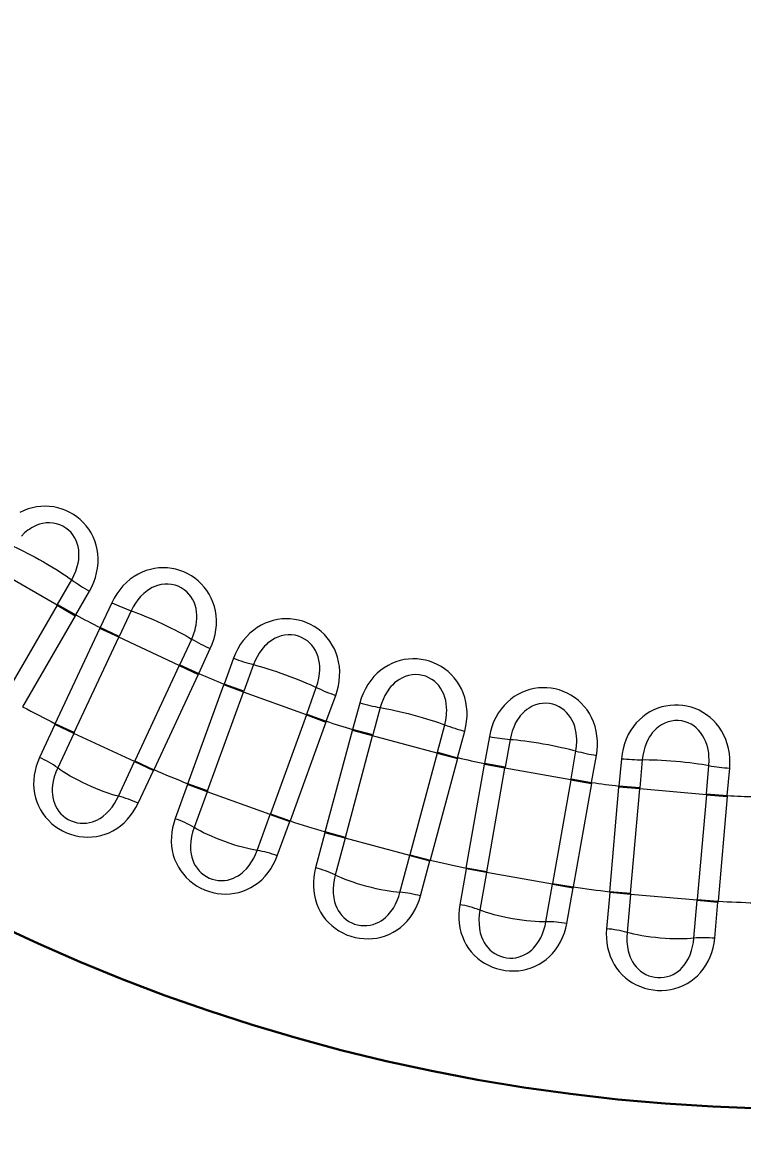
# Model space of a CAD drawing. Extents: x 407 to 892, y -26 to 445.
# Drawn here: x 536.66 to 550.23, y 147.49 to 168.78 of the extents above; entities that cross this region are included whole.
import ezdxf

# ---------------------------------------------------------------- set-up
doc = ezdxf.new("R2010")
doc.units = 0
doc.header["$LTSCALE"] = 7
doc.header["$MEASUREMENT"] = 0
doc.linetypes.add('CENTER2', pattern=[1.125, 0.75, -0.125, 0.125, -0.125])
doc.layers.get('0').update_dxf_attribs({"linetype": 'CONTINUOUS', "lineweight": 15})
for name, color, linetype, lineweight in [('1', 1, 'CENTER2', 15), ('3', 3, 'CONTINUOUS', 30), ('8', 251, 'CONTINUOUS', 15)]:
    doc.layers.add(name, color=color, linetype=linetype, lineweight=lineweight)
doc.styles.add('ITALICT', font='ITALICT.shx', dxfattribs={"width": 0.8, "height": 3})
doc.dimstyles.get("Standard").update_dxf_attribs({"dimtxt": 3, "dimasz": 3, "dimexe": 0.5, "dimexo": 0.5, "dimgap": 0.8, "dimtad": 1, "dimdsep": 46, "dimtxsty": 'ITALICT', "dimcen": 0.09, "dimazin": 2, "dimtfac": 1, "dimtmove": 0, "dimatfit": 3, "dimfxl": 1, "dimtolj": 1, "dimtzin": 0, "dimarcsym": 0})

# ---------------------------------------------------------------- blocks, each defined once
blk = doc.blocks.new('*D24')
at = {"color": 0, "lineweight": -2, "transparency": 16777216}
for p, q in [((550.991, 259.614), (435.38, 259.614)), ((435.88, 256.614), (435.88, 110.614)), ((550.991, 107.614), (435.38, 107.614))]:
    blk.add_line(p, q, dxfattribs=at)
at = {"color": 0, "transparency": 16777216}
for points in [[(435.38, 256.614), (436.38, 256.614), (435.88, 259.614)], [(435.38, 110.614), (436.38, 110.614), (435.88, 107.614)]]:
    blk.add_solid(points, dxfattribs=at)
at = {"color": 0, "transparency": 16777216, "insert": (433.58, 183.614), "char_height": 3, "attachment_point": 5, "rotation": 90, "style": 'ITALICT'}
blk.add_mtext('\\A1;152', dxfattribs=at)

msp = doc.modelspace()

# ---------------------------------------------------------------- linework, layer by layer
at = {"layer": '1'}
msp.add_arc((551.491, 183.614), 57, 193.4627, 347.3297, dxfattribs=at)
at = {"layer": '3'}
for radius in [44.5, 44.5, 40.215, 35.325]:
    msp.add_circle((551.491, 183.614), radius, dxfattribs=at)
at = {"layer": '8', "lineweight": 13, "ltscale": 0.031529}
for p, q in [((537.311, 157.792), (536.218, 158.423)), ((539.615, 156.654), (538.472, 157.187)), ((542.01, 155.722), (540.825, 156.153)), ((544.477, 155.002), (543.259, 155.328)), ((546.997, 154.499), (545.755, 154.718)), ((549.552, 154.219), (548.295, 154.329)), ((543.959, 153.07), (542.741, 153.396)), ((549.377, 152.226), (548.121, 152.336))]:
    msp.add_line(p, q, dxfattribs=at)
at = {"layer": '8', "lineweight": 13, "ltscale": 0.013374}
for p, q in [((537.319, 157.807), (537.586, 158.27)), ((538.706, 157.687), (538.479, 157.203)), ((539.622, 156.67), (539.848, 157.155)), ((541.014, 156.672), (540.831, 156.169)), ((542.016, 155.738), (542.198, 156.241)), ((543.402, 155.861), (543.263, 155.345)), ((544.481, 155.018), (544.619, 155.535)), ((545.852, 155.262), (545.758, 154.735)), ((547, 154.516), (547.092, 155.043)), ((548.344, 154.878), (548.297, 154.345)), ((549.553, 154.236), (549.599, 154.769))]:
    msp.add_line(p, q, dxfattribs=at)
at = {"layer": '8', "lineweight": 13, "ltscale": 0.012961}
for p, q in [((537.661, 157.61), (537.92, 158.059)), ((538.341, 157.84), (538.122, 157.37)), ((539.98, 156.504), (540.199, 156.974)), ((540.638, 156.792), (540.461, 156.305)), ((543.017, 155.948), (542.883, 155.447)), ((544.862, 154.917), (544.997, 155.418)), ((545.46, 155.315), (545.37, 154.804)), ((547.388, 154.449), (547.479, 154.959)), ((547.949, 154.897), (547.904, 154.381)), ((549.946, 154.202), (549.991, 154.718))]:
    msp.add_line(p, q, dxfattribs=at)
at = {"layer": '8', "lineweight": 13, "ltscale": 0.049583}
for p, q in [((537.311, 157.792), (536.319, 156.074)), ((537.652, 157.595), (536.66, 155.877)), ((537.277, 155.557), (538.115, 157.354)), ((539.615, 156.654), (538.777, 154.857)), ((539.776, 154.424), (540.454, 156.288)), ((542.01, 155.722), (541.332, 153.858)), ((542.38, 155.587), (541.702, 153.724)), ((542.745, 153.413), (543.259, 155.328)), ((544.477, 155.002), (543.964, 153.086)), ((545.023, 152.834), (545.367, 154.787)), ((546.997, 154.499), (546.653, 152.546)), ((547.385, 154.431), (547.041, 152.478)), ((548.123, 152.353), (548.295, 154.329)), ((549.552, 154.219), (549.379, 152.243))]:
    msp.add_line(p, q, dxfattribs=at)
at = {"layer": '8', "lineweight": 13, "ltscale": 0.000424518}
msp.add_line((537.319, 157.807), (537.311, 157.792), dxfattribs=at)
at = {"layer": '8', "lineweight": 13, "ltscale": 0.009853}
for p, q in [((537.311, 157.792), (537.652, 157.595)), ((538.479, 157.203), (538.122, 157.37)), ((538.472, 157.187), (538.115, 157.354)), ((539.615, 156.654), (539.972, 156.488)), ((539.622, 156.67), (539.98, 156.504)), ((540.831, 156.169), (540.461, 156.305)), ((540.825, 156.153), (540.454, 156.288)), ((542.01, 155.722), (542.38, 155.587)), ((537.634, 155.39), (537.277, 155.557)), ((543.263, 155.345), (542.883, 155.447)), ((543.259, 155.328), (542.878, 155.43)), ((538.777, 154.857), (539.134, 154.69)), ((544.477, 155.002), (544.858, 154.9)), ((544.481, 155.018), (544.862, 154.917)), ((545.755, 154.718), (545.367, 154.787)), ((545.758, 154.735), (545.37, 154.804)), ((540.146, 154.29), (539.776, 154.424)), ((546.997, 154.499), (547.385, 154.431)), ((547, 154.516), (547.388, 154.449)), ((548.295, 154.329), (547.903, 154.363)), ((549.552, 154.219), (549.944, 154.184)), ((541.332, 153.858), (541.702, 153.724)), ((542.745, 153.413), (542.365, 153.515)), ((543.964, 153.086), (544.344, 152.984)), ((545.411, 152.765), (545.023, 152.834)), ((546.653, 152.546), (547.041, 152.478)), ((548.123, 152.353), (547.73, 152.387)), ((549.379, 152.243), (549.772, 152.209))]:
    msp.add_line(p, q, dxfattribs=at)
at = {"layer": '8', "lineweight": 13, "ltscale": 0.009852}
for p, q in [((537.319, 157.807), (537.661, 157.61)), ((542.016, 155.738), (542.386, 155.604)), ((537.627, 155.375), (537.27, 155.543)), ((548.297, 154.345), (547.904, 154.381)), ((549.553, 154.236), (549.946, 154.202)), ((542.741, 153.396), (542.361, 153.5)), ((543.959, 153.07), (544.34, 152.97)), ((545.408, 152.749), (545.02, 152.819)), ((546.65, 152.53), (547.038, 152.463)), ((548.121, 152.336), (547.729, 152.372)), ((549.377, 152.226), (549.77, 152.194))]:
    msp.add_line(p, q, dxfattribs=at)
at = {"layer": '8', "lineweight": 13, "ltscale": 0.000445997}
msp.add_line((537.661, 157.61), (537.652, 157.595), dxfattribs=at)
at = {"layer": '8', "lineweight": 13, "ltscale": 0.000445422}
msp.add_line((538.115, 157.354), (538.122, 157.37), dxfattribs=at)
at = {"layer": '8', "lineweight": 13, "ltscale": 0.049582}
for p, q in [((537.634, 155.39), (538.472, 157.187)), ((539.972, 156.488), (539.134, 154.69)), ((540.146, 154.29), (540.825, 156.153)), ((542.365, 153.515), (542.878, 155.43)), ((544.858, 154.9), (544.344, 152.984)), ((545.411, 152.765), (545.755, 154.718)), ((547.73, 152.387), (547.903, 154.363)), ((549.944, 154.184), (549.772, 152.209))]:
    msp.add_line(p, q, dxfattribs=at)
at = {"layer": '8', "lineweight": 13, "ltscale": 0.000424589}
msp.add_line((538.472, 157.187), (538.479, 157.203), dxfattribs=at)
at = {"layer": '8', "lineweight": 13, "ltscale": 0.000424266}
msp.add_line((539.622, 156.67), (539.615, 156.654), dxfattribs=at)
at = {"layer": '8', "lineweight": 13, "ltscale": 0.000446113}
msp.add_line((539.98, 156.504), (539.972, 156.488), dxfattribs=at)
at = {"layer": '8', "lineweight": 13, "ltscale": 0.000445782}
msp.add_line((540.454, 156.288), (540.461, 156.305), dxfattribs=at)
at = {"layer": '8', "lineweight": 13, "ltscale": 0.000424794}
msp.add_line((540.825, 156.153), (540.831, 156.169), dxfattribs=at)
at = {"layer": '8', "lineweight": 13, "ltscale": 0.012962}
msp.add_line((542.386, 155.604), (542.564, 156.091), dxfattribs=at)
at = {"layer": '8', "lineweight": 13, "ltscale": 0.000424532}
msp.add_line((542.016, 155.738), (542.01, 155.722), dxfattribs=at)
at = {"layer": '8', "lineweight": 13, "ltscale": 0.017125}
for p, q in [((537.27, 155.543), (536.981, 154.922)), ((538.838, 154.056), (539.128, 154.677)), ((539.771, 154.411), (539.537, 153.767)), ((541.462, 153.066), (541.697, 153.71)), ((542.361, 153.5), (542.184, 152.838)), ((544.163, 152.308), (544.34, 152.97)), ((545.02, 152.819), (544.902, 152.144)), ((547.729, 152.372), (547.67, 151.69))]:
    msp.add_line(p, q, dxfattribs=at)
at = {"layer": '8', "lineweight": 13, "ltscale": 0.000371403}
msp.add_line((537.277, 155.557), (537.27, 155.543), dxfattribs=at)
at = {"layer": '8', "lineweight": 13, "ltscale": 0.000445521}
msp.add_line((542.386, 155.604), (542.38, 155.587), dxfattribs=at)
at = {"layer": '8', "lineweight": 13, "ltscale": 0.000445651}
msp.add_line((542.878, 155.43), (542.883, 155.447), dxfattribs=at)
at = {"layer": '8', "lineweight": 13, "ltscale": 0.01795}
for p, q in [((537.627, 155.375), (537.322, 154.725)), ((538.468, 154.191), (538.77, 154.842)), ((540.141, 154.274), (539.894, 153.6)), ((541.082, 153.167), (541.326, 153.843)), ((542.741, 153.396), (542.554, 152.703)), ((543.775, 152.376), (543.959, 153.07)), ((545.408, 152.749), (545.282, 152.042)), ((546.527, 151.823), (546.65, 152.53)), ((548.121, 152.336), (548.057, 151.621))]:
    msp.add_line(p, q, dxfattribs=at)
at = {"layer": '8', "lineweight": 13, "ltscale": 0.000417768}
msp.add_line((537.634, 155.39), (537.627, 155.375), dxfattribs=at)
at = {"layer": '8', "lineweight": 13, "ltscale": 0.03153}
for p, q in [((538.77, 154.842), (537.627, 155.375)), ((541.326, 153.843), (540.141, 154.274)), ((546.65, 152.53), (545.408, 152.749))]:
    msp.add_line(p, q, dxfattribs=at)
at = {"layer": '8', "lineweight": 13, "ltscale": 0.000424371}
msp.add_line((543.259, 155.328), (543.263, 155.345), dxfattribs=at)
at = {"layer": '8', "lineweight": 13, "ltscale": 0.000417123}
msp.add_line((538.777, 154.857), (538.77, 154.842), dxfattribs=at)
at = {"layer": '8', "lineweight": 13, "ltscale": 0.009851}
for p, q in [((538.77, 154.842), (539.128, 154.677)), ((540.141, 154.274), (539.771, 154.411)), ((541.326, 153.843), (541.697, 153.71))]:
    msp.add_line(p, q, dxfattribs=at)
at = {"layer": '8', "lineweight": 13, "ltscale": 0.000424713}
msp.add_line((544.481, 155.018), (544.477, 155.002), dxfattribs=at)
at = {"layer": '8', "lineweight": 13, "ltscale": 0.00044619}
msp.add_line((544.862, 154.917), (544.858, 154.9), dxfattribs=at)
at = {"layer": '8', "lineweight": 13, "ltscale": 0.000370987}
msp.add_line((539.134, 154.69), (539.128, 154.677), dxfattribs=at)
at = {"layer": '8', "lineweight": 13, "ltscale": 0.000445539}
msp.add_line((545.367, 154.787), (545.37, 154.804), dxfattribs=at)
at = {"layer": '8', "lineweight": 13, "ltscale": 0.00042459}
msp.add_line((545.755, 154.718), (545.758, 154.735), dxfattribs=at)
at = {"layer": '8', "lineweight": 13, "ltscale": 0.000370693}
msp.add_line((539.776, 154.424), (539.771, 154.411), dxfattribs=at)
at = {"layer": '8', "lineweight": 13, "ltscale": 0.000424458}
msp.add_line((547, 154.516), (546.997, 154.499), dxfattribs=at)
at = {"layer": '8', "lineweight": 13, "ltscale": 0.000445406}
msp.add_line((547.388, 154.449), (547.385, 154.431), dxfattribs=at)
at = {"layer": '8', "lineweight": 13, "ltscale": 0.0004458}
msp.add_line((547.903, 154.363), (547.904, 154.381), dxfattribs=at)
at = {"layer": '8', "lineweight": 13, "ltscale": 0.000417559}
msp.add_line((540.146, 154.29), (540.141, 154.274), dxfattribs=at)
at = {"layer": '8', "lineweight": 13, "ltscale": 0.000424319}
msp.add_line((548.295, 154.329), (548.297, 154.345), dxfattribs=at)
at = {"layer": '8', "lineweight": 13, "ltscale": 0.000424252}
msp.add_line((549.553, 154.236), (549.552, 154.219), dxfattribs=at)
at = {"layer": '8', "lineweight": 13, "ltscale": 0.000445666}
msp.add_line((549.946, 154.202), (549.944, 154.184), dxfattribs=at)
at = {"layer": '8', "lineweight": 13, "ltscale": 0.000417037}
msp.add_line((541.332, 153.858), (541.326, 153.843), dxfattribs=at)
at = {"layer": '8', "lineweight": 13, "ltscale": 0.00037076}
msp.add_line((541.702, 153.724), (541.697, 153.71), dxfattribs=at)
at = {"layer": '8', "lineweight": 13, "ltscale": 0.000370851}
msp.add_line((542.365, 153.515), (542.361, 153.5), dxfattribs=at)
at = {"layer": '8', "lineweight": 13, "ltscale": 0.000417146}
msp.add_line((542.745, 153.413), (542.741, 153.396), dxfattribs=at)
at = {"layer": '8', "lineweight": 13, "ltscale": 0.000416948}
msp.add_line((543.964, 153.086), (543.959, 153.07), dxfattribs=at)
at = {"layer": '8', "lineweight": 13, "ltscale": 0.000371442}
msp.add_line((544.344, 152.984), (544.34, 152.97), dxfattribs=at)
at = {"layer": '8', "lineweight": 13, "ltscale": 0.000371025}
msp.add_line((545.023, 152.834), (545.02, 152.819), dxfattribs=at)
at = {"layer": '8', "lineweight": 13, "ltscale": 0.000417696}
msp.add_line((545.411, 152.765), (545.408, 152.749), dxfattribs=at)
at = {"layer": '8', "lineweight": 13, "ltscale": 0.000416811}
msp.add_line((546.653, 152.546), (546.65, 152.53), dxfattribs=at)
at = {"layer": '8', "lineweight": 13, "ltscale": 0.000371291}
msp.add_line((547.041, 152.478), (547.038, 152.463), dxfattribs=at)
at = {"layer": '8', "lineweight": 13, "ltscale": 0.017124}
for p, q in [((546.919, 151.789), (547.038, 152.463)), ((549.71, 151.511), (549.77, 152.194))]:
    msp.add_line(p, q, dxfattribs=at)
at = {"layer": '8', "lineweight": 13, "ltscale": 0.000371345}
msp.add_line((547.73, 152.387), (547.729, 152.372), dxfattribs=at)
at = {"layer": '8', "lineweight": 13, "ltscale": 0.000417412}
for p, q in [((548.123, 152.353), (548.121, 152.336)), ((549.379, 152.243), (549.377, 152.226))]:
    msp.add_line(p, q, dxfattribs=at)
at = {"layer": '8', "lineweight": 13, "ltscale": 0.017949}
msp.add_line((549.316, 151.511), (549.377, 152.226), dxfattribs=at)
at = {"layer": '8', "lineweight": 13, "ltscale": 0.000371545}
msp.add_line((549.772, 152.209), (549.77, 152.194), dxfattribs=at)
at = {"layer": '8', "lineweight": 13}
for points in [[(537.92, 158.059), (537.964, 158.142), (538.002, 158.227), (538.032, 158.314), (538.056, 158.403), (538.073, 158.493), (538.082, 158.583), (538.084, 158.673), (538.079, 158.762), (538.066, 158.845), (538.047, 158.927), (538.021, 159.007), (537.989, 159.084), (537.951, 159.157), (537.907, 159.227), (537.858, 159.293), (537.804, 159.354), (537.746, 159.409), (537.684, 159.459), (537.619, 159.504), (537.55, 159.544), (537.478, 159.579), (537.404, 159.607), (537.327, 159.63), (537.249, 159.646), (537.169, 159.656), (537.088, 159.66), (537.006, 159.657), (536.925, 159.647), (536.844, 159.631), (536.765, 159.608), (536.687, 159.578), (536.611, 159.542)], [(537.586, 158.27), (537.629, 158.352), (537.664, 158.436), (537.679, 158.479), (537.692, 158.521), (537.707, 158.585), (537.718, 158.648), (537.723, 158.711), (537.723, 158.772), (537.718, 158.837), (537.707, 158.899), (537.69, 158.959), (537.668, 159.015), (537.641, 159.068), (537.61, 159.118), (537.573, 159.163), (537.527, 159.209), (537.476, 159.249), (537.421, 159.283), (537.362, 159.31), (537.3, 159.33), (537.235, 159.342), (537.169, 159.347), (537.102, 159.344), (537.034, 159.334), (536.981, 159.32), (536.929, 159.302), (536.877, 159.279), (536.827, 159.251), (536.794, 159.23), (536.761, 159.207), (536.698, 159.155), (536.639, 159.096)], [(540.199, 156.974), (540.236, 157.06), (540.265, 157.148), (540.289, 157.238), (540.305, 157.328), (540.313, 157.419), (540.315, 157.51), (540.309, 157.599), (540.296, 157.687), (540.276, 157.77), (540.25, 157.85), (540.217, 157.927), (540.179, 158), (540.134, 158.07), (540.085, 158.136), (540.03, 158.197), (539.97, 158.253), (539.908, 158.303), (539.842, 158.348), (539.773, 158.387), (539.701, 158.421), (539.626, 158.449), (539.55, 158.471), (539.471, 158.487), (539.392, 158.496), (539.311, 158.499), (539.23, 158.496), (539.149, 158.486), (539.069, 158.469), (538.99, 158.446), (538.913, 158.416), (538.838, 158.379), (538.765, 158.336), (538.69, 158.283), (538.619, 158.223), (538.552, 158.157), (538.491, 158.085), (538.435, 158.007), (538.385, 157.926), (538.341, 157.84)], [(539.848, 157.155), (539.883, 157.24), (539.911, 157.327), (539.922, 157.371), (539.931, 157.414), (539.941, 157.479), (539.946, 157.543), (539.946, 157.606), (539.941, 157.667), (539.93, 157.731), (539.913, 157.792), (539.892, 157.85), (539.865, 157.904), (539.833, 157.955), (539.797, 158.001), (539.757, 158.043), (539.707, 158.085), (539.653, 158.12), (539.595, 158.149), (539.534, 158.171), (539.47, 158.185), (539.405, 158.192), (539.339, 158.191), (539.272, 158.183), (539.205, 158.166), (539.154, 158.148), (539.103, 158.125), (539.054, 158.098), (539.006, 158.065), (538.975, 158.042), (538.944, 158.016), (538.886, 157.959), (538.832, 157.895), (538.786, 157.83), (538.744, 157.76), (538.706, 157.687)], [(542.564, 156.091), (542.593, 156.18), (542.615, 156.27), (542.63, 156.362), (542.638, 156.453), (542.639, 156.545), (542.632, 156.635), (542.619, 156.724), (542.598, 156.81), (542.571, 156.891), (542.538, 156.968), (542.499, 157.042), (542.454, 157.112), (542.404, 157.178), (542.349, 157.239), (542.289, 157.295), (542.224, 157.346), (542.158, 157.39), (542.088, 157.429), (542.016, 157.462), (541.941, 157.489), (541.865, 157.511), (541.786, 157.526), (541.707, 157.535), (541.627, 157.537), (541.546, 157.533), (541.466, 157.523), (541.386, 157.506), (541.308, 157.482), (541.231, 157.452), (541.157, 157.415), (541.085, 157.372), (541.017, 157.323), (540.946, 157.264), (540.881, 157.198), (540.82, 157.126), (540.765, 157.049), (540.717, 156.967), (540.674, 156.881), (540.638, 156.792)], [(542.198, 156.241), (542.226, 156.329), (542.246, 156.418), (542.254, 156.462), (542.259, 156.506), (542.263, 156.572), (542.262, 156.636), (542.256, 156.699), (542.246, 156.759), (542.23, 156.822), (542.208, 156.881), (542.181, 156.937), (542.15, 156.989), (542.114, 157.036), (542.074, 157.079), (542.03, 157.118), (541.977, 157.155), (541.92, 157.186), (541.86, 157.209), (541.797, 157.225), (541.732, 157.234), (541.667, 157.235), (541.601, 157.229), (541.535, 157.214), (541.47, 157.192), (541.42, 157.17), (541.372, 157.142), (541.325, 157.111), (541.28, 157.075), (541.251, 157.048), (541.223, 157.02), (541.17, 156.958), (541.122, 156.89), (541.081, 156.821), (541.045, 156.748), (541.014, 156.672)], [(544.997, 155.418), (545.018, 155.509), (545.032, 155.601), (545.039, 155.693), (545.039, 155.785), (545.032, 155.876), (545.017, 155.966), (544.996, 156.053), (544.968, 156.137), (544.934, 156.215), (544.894, 156.289), (544.849, 156.359), (544.798, 156.425), (544.742, 156.486), (544.682, 156.542), (544.617, 156.593), (544.549, 156.638), (544.479, 156.676), (544.406, 156.709), (544.331, 156.736), (544.255, 156.756), (544.176, 156.771), (544.097, 156.779), (544.017, 156.781), (543.937, 156.777), (543.857, 156.766), (543.778, 156.749), (543.7, 156.725), (543.624, 156.694), (543.55, 156.657), (543.479, 156.614), (543.412, 156.565), (543.348, 156.511), (543.283, 156.445), (543.223, 156.374), (543.169, 156.297), (543.122, 156.215), (543.08, 156.129), (543.045, 156.04), (543.017, 155.948)], [(544.619, 155.535), (544.639, 155.625), (544.652, 155.716), (544.655, 155.761), (544.657, 155.805), (544.655, 155.871), (544.648, 155.934), (544.637, 155.996), (544.622, 156.055), (544.6, 156.116), (544.573, 156.174), (544.542, 156.227), (544.506, 156.276), (544.466, 156.32), (544.423, 156.36), (544.376, 156.394), (544.319, 156.426), (544.26, 156.452), (544.198, 156.47), (544.134, 156.481), (544.069, 156.484), (544.003, 156.48), (543.938, 156.467), (543.873, 156.447), (543.81, 156.419), (543.763, 156.393), (543.718, 156.361), (543.674, 156.326), (543.632, 156.286), (543.605, 156.257), (543.58, 156.226), (543.533, 156.16), (543.491, 156.088), (543.456, 156.016), (543.427, 155.94), (543.402, 155.861)], [(547.479, 154.959), (547.492, 155.052), (547.498, 155.145), (547.497, 155.237), (547.489, 155.329), (547.474, 155.419), (547.452, 155.507), (547.423, 155.592), (547.387, 155.673), (547.347, 155.748), (547.301, 155.818), (547.25, 155.884), (547.193, 155.945), (547.132, 156.001), (547.067, 156.052), (546.999, 156.097), (546.927, 156.136), (546.854, 156.168), (546.778, 156.194), (546.701, 156.214), (546.623, 156.228), (546.544, 156.236), (546.464, 156.237), (546.384, 156.232), (546.305, 156.221), (546.226, 156.203), (546.149, 156.179), (546.073, 156.148), (546, 156.111), (545.93, 156.068), (545.863, 156.019), (545.8, 155.964), (545.741, 155.904), (545.682, 155.833), (545.629, 155.757), (545.582, 155.675), (545.541, 155.59), (545.507, 155.501), (545.48, 155.409), (545.46, 155.315)], [(547.092, 155.043), (547.105, 155.135), (547.109, 155.226), (547.109, 155.271), (547.106, 155.315), (547.099, 155.38), (547.087, 155.443), (547.07, 155.504), (547.05, 155.562), (547.023, 155.62), (546.991, 155.675), (546.955, 155.725), (546.915, 155.771), (546.872, 155.812), (546.825, 155.847), (546.775, 155.877), (546.716, 155.905), (546.654, 155.925), (546.591, 155.938), (546.526, 155.943), (546.461, 155.941), (546.397, 155.93), (546.333, 155.912), (546.27, 155.887), (546.21, 155.853), (546.165, 155.823), (546.122, 155.788), (546.082, 155.748), (546.044, 155.705), (546.02, 155.674), (545.997, 155.641), (545.956, 155.571), (545.92, 155.495), (545.892, 155.42), (545.869, 155.342), (545.852, 155.262)], [(549.991, 154.718), (549.996, 154.812), (549.994, 154.905), (549.985, 154.997), (549.969, 155.088), (549.946, 155.176), (549.917, 155.262), (549.881, 155.344), (549.838, 155.422), (549.791, 155.493), (549.739, 155.559), (549.683, 155.62), (549.621, 155.676), (549.556, 155.727), (549.486, 155.771), (549.414, 155.81), (549.339, 155.842), (549.263, 155.868), (549.186, 155.888), (549.108, 155.901), (549.028, 155.908), (548.949, 155.909), (548.869, 155.903), (548.79, 155.891), (548.712, 155.873), (548.635, 155.848), (548.56, 155.817), (548.488, 155.78), (548.418, 155.737), (548.352, 155.688), (548.29, 155.633), (548.231, 155.573), (548.178, 155.508), (548.125, 155.433), (548.079, 155.352), (548.039, 155.267), (548.006, 155.178), (547.98, 155.086), (547.961, 154.993), (547.949, 154.897)], [(549.599, 154.769), (549.603, 154.861), (549.6, 154.952), (549.596, 154.997), (549.589, 155.041), (549.576, 155.105), (549.559, 155.167), (549.537, 155.226), (549.512, 155.281), (549.48, 155.338), (549.443, 155.389), (549.403, 155.436), (549.359, 155.478), (549.312, 155.515), (549.263, 155.546), (549.21, 155.572), (549.149, 155.594), (549.086, 155.609), (549.022, 155.616), (548.957, 155.616), (548.892, 155.608), (548.829, 155.592), (548.766, 155.568), (548.707, 155.537), (548.649, 155.499), (548.607, 155.464), (548.568, 155.426), (548.531, 155.383), (548.497, 155.336), (548.476, 155.303), (548.456, 155.269), (548.421, 155.195), (548.392, 155.117), (548.37, 155.04), (548.355, 154.96), (548.344, 154.878)], [(536.981, 154.922), (536.947, 154.84), (536.918, 154.756), (536.896, 154.671), (536.88, 154.584), (536.871, 154.498), (536.869, 154.411), (536.874, 154.326), (536.886, 154.241), (536.905, 154.161), (536.93, 154.082), (536.961, 154.006), (536.999, 153.933), (537.043, 153.863), (537.092, 153.797), (537.147, 153.735), (537.207, 153.678), (537.271, 153.626), (537.34, 153.579), (537.412, 153.537), (537.487, 153.502), (537.565, 153.472), (537.645, 153.449), (537.726, 153.432), (537.808, 153.422), (537.891, 153.418), (537.973, 153.421), (538.054, 153.432), (538.135, 153.448), (538.214, 153.472), (538.29, 153.502), (538.364, 153.538), (538.435, 153.581), (538.507, 153.633), (538.574, 153.69), (538.637, 153.754), (538.696, 153.823), (538.748, 153.897), (538.796, 153.975), (538.838, 154.056)], [(537.322, 154.725), (537.287, 154.642), (537.258, 154.557), (537.237, 154.473), (537.224, 154.389), (537.22, 154.348), (537.219, 154.307), (537.219, 154.267), (537.222, 154.227), (537.23, 154.169), (537.242, 154.112), (537.26, 154.058), (537.282, 154.006), (537.311, 153.953), (537.344, 153.904), (537.383, 153.859), (537.425, 153.818), (537.472, 153.781), (537.522, 153.75), (537.575, 153.725), (537.63, 153.704), (537.687, 153.69), (537.746, 153.682), (537.805, 153.679), (537.864, 153.683), (537.923, 153.693), (537.981, 153.709), (538.027, 153.726), (538.072, 153.746), (538.115, 153.771), (538.147, 153.791), (538.178, 153.814), (538.238, 153.864), (538.294, 153.922), (538.346, 153.986), (538.391, 154.05), (538.431, 154.119), (538.468, 154.191)], [(539.537, 153.767), (539.51, 153.682), (539.489, 153.596), (539.474, 153.509), (539.466, 153.421), (539.464, 153.334), (539.47, 153.248), (539.482, 153.163), (539.502, 153.08), (539.527, 153.001), (539.559, 152.925), (539.597, 152.852), (539.641, 152.783), (539.691, 152.717), (539.746, 152.656), (539.806, 152.599), (539.87, 152.547), (539.939, 152.501), (540.011, 152.46), (540.087, 152.425), (540.165, 152.396), (540.245, 152.373), (540.326, 152.357), (540.409, 152.347), (540.492, 152.344), (540.574, 152.348), (540.656, 152.358), (540.736, 152.375), (540.815, 152.399), (540.891, 152.429), (540.965, 152.466), (541.035, 152.509), (541.103, 152.558), (541.169, 152.615), (541.232, 152.679), (541.289, 152.748), (541.341, 152.821), (541.387, 152.899), (541.427, 152.981), (541.462, 153.066)], [(539.894, 153.6), (539.866, 153.514), (539.845, 153.428), (539.831, 153.342), (539.825, 153.257), (539.825, 153.215), (539.827, 153.174), (539.831, 153.134), (539.837, 153.095), (539.85, 153.038), (539.868, 152.983), (539.89, 152.93), (539.916, 152.881), (539.95, 152.83), (539.988, 152.784), (540.03, 152.742), (540.076, 152.705), (540.126, 152.673), (540.178, 152.647), (540.233, 152.625), (540.29, 152.61), (540.348, 152.601), (540.407, 152.598), (540.466, 152.601), (540.524, 152.609), (540.582, 152.624), (540.639, 152.645), (540.683, 152.666), (540.726, 152.691), (540.767, 152.718), (540.797, 152.742), (540.826, 152.767), (540.881, 152.822), (540.932, 152.885), (540.979, 152.953), (541.017, 153.021), (541.052, 153.093), (541.082, 153.167)], [(542.184, 152.838), (542.164, 152.752), (542.151, 152.664), (542.143, 152.576), (542.143, 152.488), (542.149, 152.402), (542.162, 152.316), (542.182, 152.233), (542.208, 152.151), (542.241, 152.075), (542.279, 152.002), (542.323, 151.933), (542.373, 151.867), (542.429, 151.806), (542.489, 151.75), (542.553, 151.699), (542.622, 151.653), (542.695, 151.612), (542.77, 151.578), (542.849, 151.55), (542.929, 151.527), (543.01, 151.512), (543.093, 151.503), (543.176, 151.5), (543.259, 151.504), (543.341, 151.515), (543.421, 151.533), (543.5, 151.557), (543.576, 151.587), (543.649, 151.624), (543.72, 151.667), (543.786, 151.716), (543.849, 151.77), (543.91, 151.834), (543.967, 151.902), (544.018, 151.976), (544.063, 152.054), (544.102, 152.136), (544.136, 152.221), (544.163, 152.308)], [(542.554, 152.703), (542.534, 152.615), (542.52, 152.527), (542.514, 152.441), (542.515, 152.356), (542.519, 152.314), (542.525, 152.274), (542.532, 152.234), (542.541, 152.196), (542.559, 152.14), (542.582, 152.086), (542.608, 152.036), (542.639, 151.989), (542.676, 151.942), (542.718, 151.899), (542.764, 151.861), (542.813, 151.828), (542.865, 151.8), (542.92, 151.778), (542.977, 151.762), (543.035, 151.752), (543.093, 151.748), (543.152, 151.75), (543.211, 151.758), (543.268, 151.772), (543.325, 151.792), (543.379, 151.817), (543.421, 151.842), (543.462, 151.87), (543.501, 151.901), (543.528, 151.927), (543.555, 151.955), (543.605, 152.015), (543.651, 152.081), (543.691, 152.153), (543.724, 152.225), (543.752, 152.299), (543.775, 152.376)], [(544.902, 152.144), (544.889, 152.056), (544.884, 151.968), (544.884, 151.879), (544.891, 151.792), (544.905, 151.706), (544.925, 151.622), (544.952, 151.541), (544.986, 151.462), (545.025, 151.389), (545.069, 151.32), (545.119, 151.254), (545.175, 151.193), (545.235, 151.137), (545.3, 151.087), (545.369, 151.041), (545.442, 151.001), (545.517, 150.968), (545.596, 150.94), (545.676, 150.918), (545.758, 150.903), (545.841, 150.895), (545.924, 150.893), (546.007, 150.898), (546.089, 150.909), (546.169, 150.927), (546.248, 150.952), (546.324, 150.982), (546.397, 151.019), (546.467, 151.063), (546.533, 151.111), (546.596, 151.166), (546.653, 151.226), (546.709, 151.294), (546.759, 151.367), (546.804, 151.445), (546.842, 151.527), (546.874, 151.611), (546.9, 151.699), (546.919, 151.789)], [(545.282, 152.042), (545.269, 151.953), (545.264, 151.864), (545.265, 151.777), (545.274, 151.693), (545.281, 151.652), (545.29, 151.612), (545.301, 151.573), (545.314, 151.535), (545.337, 151.481), (545.363, 151.43), (545.394, 151.382), (545.429, 151.338), (545.47, 151.294), (545.516, 151.255), (545.565, 151.221), (545.617, 151.193), (545.671, 151.17), (545.727, 151.153), (545.785, 151.141), (545.844, 151.136), (545.902, 151.137), (545.961, 151.144), (546.019, 151.157), (546.075, 151.176), (546.129, 151.201), (546.182, 151.231), (546.221, 151.26), (546.259, 151.291), (546.295, 151.326), (546.32, 151.354), (546.345, 151.384), (546.389, 151.448), (546.429, 151.518), (546.463, 151.593), (546.489, 151.667), (546.51, 151.744), (546.527, 151.823)], [(547.67, 151.69), (547.665, 151.601), (547.667, 151.512), (547.675, 151.424), (547.69, 151.338), (547.711, 151.254), (547.739, 151.172), (547.773, 151.093), (547.813, 151.018), (547.858, 150.948), (547.908, 150.883), (547.964, 150.822), (548.024, 150.766), (548.089, 150.716), (548.159, 150.671), (548.231, 150.632), (548.307, 150.598), (548.385, 150.571), (548.466, 150.55), (548.548, 150.536), (548.631, 150.528), (548.714, 150.527), (548.797, 150.532), (548.879, 150.544), (548.96, 150.563), (549.038, 150.588), (549.114, 150.619), (549.187, 150.656), (549.257, 150.7), (549.323, 150.749), (549.385, 150.803), (549.442, 150.863), (549.494, 150.927), (549.544, 151), (549.588, 151.078), (549.625, 151.159), (549.656, 151.244), (549.681, 151.331), (549.699, 151.42), (549.71, 151.511)], [(548.057, 151.621), (548.052, 151.531), (548.054, 151.442), (548.063, 151.355), (548.08, 151.272), (548.09, 151.232), (548.103, 151.193), (548.117, 151.155), (548.133, 151.119), (548.16, 151.067), (548.192, 151.018), (548.227, 150.973), (548.265, 150.932), (548.31, 150.892), (548.359, 150.857), (548.41, 150.828), (548.465, 150.804), (548.521, 150.786), (548.578, 150.774), (548.637, 150.768), (548.696, 150.768), (548.754, 150.774), (548.812, 150.786), (548.868, 150.804), (548.923, 150.828), (548.975, 150.857), (549.024, 150.892), (549.061, 150.923), (549.096, 150.958), (549.129, 150.996), (549.152, 151.026), (549.173, 151.058), (549.212, 151.126), (549.245, 151.199), (549.272, 151.277), (549.292, 151.353), (549.307, 151.431), (549.316, 151.511)]]:
    msp.add_lwpolyline(points, dxfattribs=at)
for centre, radius, start, end in [((539.886, 161.556), 4.011, 235.0105, 240.6618), ((540.078, 161.456), 4.011, 244.3381, 249.9895), ((551.491, 183.614), 29.452, 241.9938, 243.0062), ((541.852, 160.629), 4.011, 240.0105, 245.6618), ((542.053, 160.546), 4.011, 249.3381, 254.9895), ((551.491, 183.614), 29.452, 246.9938, 248.0062), ((543.892, 159.876), 4.011, 245.0105, 250.6618), ((551.491, 183.614), 31.452, 241.867, 243.133), ((544.099, 159.811), 4.011, 254.3381, 259.9895), ((551.491, 183.614), 29.452, 251.9938, 253.0062), ((545.99, 159.304), 4.011, 250.0105, 255.6618), ((546.202, 159.257), 4.011, 259.3381, 264.9895), ((548.13, 158.917), 4.011, 255.0105, 260.6618), ((536.168, 153.11), 1.985, 54.4412, 65.8233), ((551.491, 183.614), 29.452, 256.9938, 258.0062), ((548.345, 158.889), 4.011, 264.3381, 269.9895), ((551.491, 183.614), 31.452, 246.867, 248.133), ((550.295, 158.718), 4.011, 260.0105, 265.6618), ((551.491, 183.614), 29.452, 261.9938, 263.0062), ((537.973, 152.269), 1.985, 64.1767, 75.5589), ((551.491, 183.614), 29.452, 266.9938, 268.0062), ((538.885, 151.891), 1.985, 59.4412, 70.8233), ((551.491, 183.614), 31.452, 251.867, 253.133), ((540.756, 151.21), 1.985, 69.1767, 80.5589), ((551.491, 183.614), 31.452, 256.867, 258.133), ((541.698, 150.913), 1.985, 64.4411, 75.8233), ((551.491, 183.614), 31.452, 261.867, 263.133), ((543.621, 150.398), 1.985, 74.1767, 85.5589), ((544.585, 150.184), 1.985, 69.4411, 80.8233), ((551.491, 183.614), 31.452, 266.867, 268.133), ((546.546, 149.838), 1.985, 79.1767, 90.5589), ((547.525, 149.709), 1.985, 74.4411, 85.8233), ((549.509, 149.536), 1.985, 84.1767, 95.5589)]:
    msp.add_arc(centre, radius, start, end, dxfattribs=at)
at = {"layer": '8', "lineweight": 13, "extrusion": (0, 0, -1)}
for centre, major_axis, ratio, start_param, end_param in [((537.019, 158.547), (0.693, -0.4), 0.08912, 3.80602, 5.618757), ((539.258, 157.381), (0.725, -0.338), 0.08912, 3.80602, 5.618757), ((541.591, 156.415), (0.752, -0.274), 0.08912, 3.80602, 5.618757), ((543.999, 155.656), (0.773, -0.207), 0.08912, 3.80602, 5.618757), ((546.464, 155.109), (0.788, -0.139), 0.08912, 3.80602, 5.618757), ((548.968, 154.78), (0.797, -0.07), 0.08912, 3.80602, 5.618757), ((537.93, 154.534), (0.725, -0.338), 0.171335, 0.660114, 2.481479), ((540.517, 153.463), (0.752, -0.274), 0.171335, 0.660114, 2.481479), ((543.186, 152.621), (0.773, -0.207), 0.171335, 0.660114, 2.481479), ((545.919, 152.015), (0.788, -0.139), 0.171335, 0.660114, 2.481479), ((548.694, 151.65), (0.797, -0.07), 0.171335, 0.660114, 2.481479)]:
    msp.add_ellipse(centre, major_axis=major_axis, ratio=ratio, start_param=start_param, end_param=end_param, dxfattribs=at)

# ---------------------------------------------------------------- dimensions: what is measured, and where the dimension line sits
dim = msp.add_linear_dim(base=(435.88, 107.614), p1=(551.491, 259.614), p2=(551.491, 107.614), angle=270, dimstyle='Standard')
dim.commit()
dim.dimension.update_dxf_attribs({"geometry": '*D24', "text_midpoint": (435.88, 183.614), "dimtype": 161})

doc.saveas('drawing.dxf')
